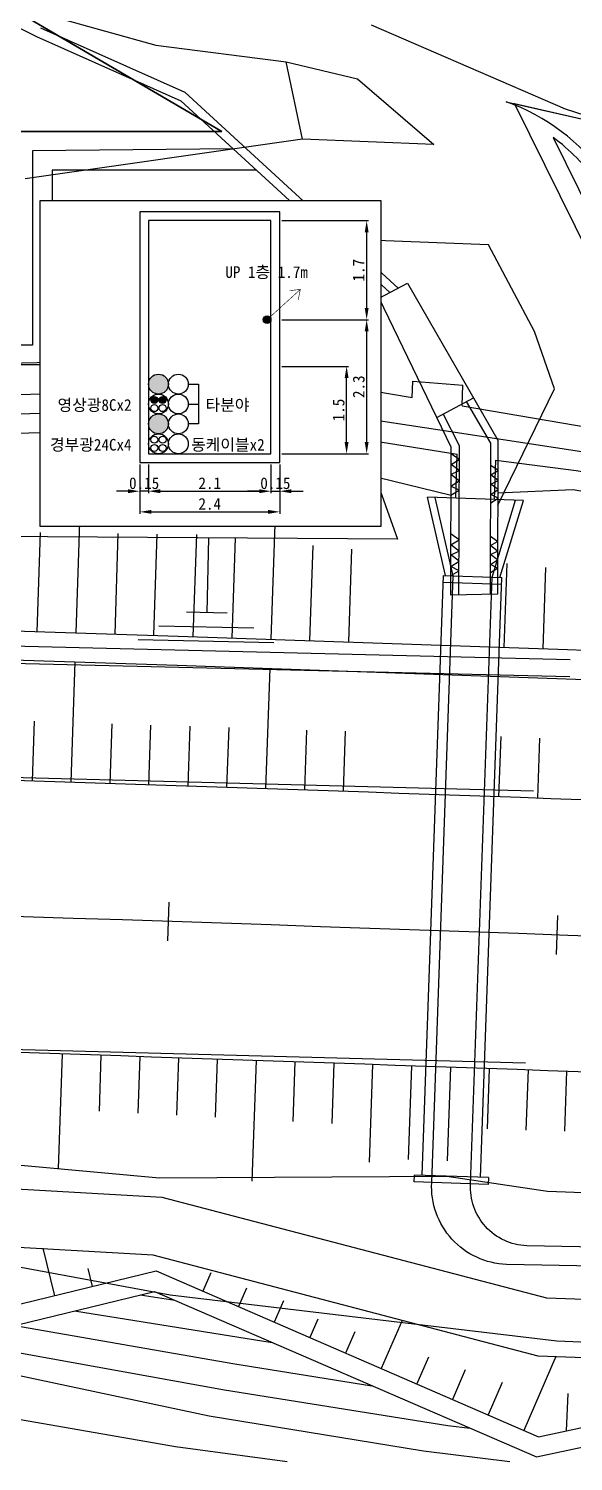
# Model space of a CAD drawing. Extents: x 138725554 to 138725746, y 217595093 to 217595228.
# Drawn here: x 138725650.9 to 138725678.9, y 217595100.9 to 217595174.7 of the extents above; entities that cross this region are included whole.
import ezdxf
from ezdxf.enums import TextEntityAlignment as Align

# ---------------------------------------------------------------- set-up
doc = ezdxf.new("R2010")
doc.units = 0
doc.header["$LTSCALE"] = 2
doc.header["$MEASUREMENT"] = 0
doc.layers.get('DEFPOINTS').update_dxf_attribs({"linetype": 'CONTINUOUS'})
for name, color, linetype in [('TX-LINE', 2, 'CONTINUOUS'), ('TZ-BASE', 253, 'CONTINUOUS'), ('TZ-DIMS', 1, 'CONTINUOUS'), ('TZ-LINE', 7, 'CONTINUOUS'), ('TZ-TEXT', 6, 'CONTINUOUS')]:
    doc.layers.add(name, color=color, linetype=linetype)
doc.styles.get("Standard").update_dxf_attribs({"font": 'GulimChe.ttf'})
doc.dimstyles.new('D200', dxfattribs={"dimscale": 0.2, "dimtxt": 3, "dimasz": 3, "dimexe": 0.5, "dimexo": 0.5, "dimgap": 0.5, "dimtad": 1, "dimdec": 0, "dimzin": 1, "dimdsep": 46, "dimlunit": 6, "dimtxsty": 'Standard', "dimcen": 1, "dimclrd": 1, "dimclre": 1, "dimclrt": 3, "dimadec": 0, "dimazin": 0, "dimtfac": 1, "dimtdec": 0, "dimtix": 1, "dimtmove": 2, "dimatfit": 3, "dimfxl": 0, "dimtvp": 2, "dimlwd": -1, "dimlwe": -1, "dimarcsym": 0})

# ---------------------------------------------------------------- blocks, each defined once
blk = doc.blocks.new('*D8')
at = {"layer": 'DEFPOINTS', "color": 0}
for p in [(138725663.793, 217595159.702), (138725668.265, 217595159.702), (138725663.793, 217595152.802)]:
    blk.add_point(p, dxfattribs=at)
at = {"layer": 'TZ-LINE', "color": 1}
for p, q in [((138725663.893, 217595159.702), (138725668.365, 217595159.702)), ((138725668.265, 217595153.402), (138725668.265, 217595159.102)), ((138725663.893, 217595152.802), (138725668.365, 217595152.802))]:
    blk.add_line(p, q, dxfattribs=at)
for points in [[(138725668.165, 217595159.102), (138725668.365, 217595159.102), (138725668.265, 217595159.702)], [(138725668.165, 217595153.402), (138725668.365, 217595153.402), (138725668.265, 217595152.802)]]:
    blk.add_solid(points, dxfattribs=at)
at = {"layer": 'TZ-LINE', "color": 3, "insert": (138725667.857, 217595156.252), "char_height": 0.6, "attachment_point": 5, "rotation": 90}
blk.add_mtext('2.3', dxfattribs=at)
blk = doc.blocks.new('*D9')
at = {"layer": 'DEFPOINTS', "color": 0}
for p in [(138725663.793, 217595164.802), (138725668.265, 217595164.802), (138725663.793, 217595159.702)]:
    blk.add_point(p, dxfattribs=at)
at = {"layer": 'TZ-LINE', "color": 1}
for p, q in [((138725663.893, 217595164.802), (138725668.365, 217595164.802)), ((138725668.265, 217595160.302), (138725668.265, 217595164.202)), ((138725663.893, 217595159.702), (138725668.365, 217595159.702))]:
    blk.add_line(p, q, dxfattribs=at)
for points in [[(138725668.165, 217595164.202), (138725668.365, 217595164.202), (138725668.265, 217595164.802)], [(138725668.165, 217595160.302), (138725668.365, 217595160.302), (138725668.265, 217595159.702)]]:
    blk.add_solid(points, dxfattribs=at)
at = {"layer": 'TZ-LINE', "color": 3, "insert": (138725667.857, 217595162.252), "char_height": 0.6, "attachment_point": 5, "rotation": 90}
blk.add_mtext('1.7', dxfattribs=at)
blk = doc.blocks.new('*D10')
at = {"layer": 'DEFPOINTS', "color": 0}
for p in [(138725663.793, 217595157.302), (138725667.232, 217595157.302), (138725663.793, 217595152.802)]:
    blk.add_point(p, dxfattribs=at)
at = {"layer": 'TZ-LINE', "color": 1}
for p, q in [((138725663.893, 217595157.302), (138725667.332, 217595157.302)), ((138725667.232, 217595153.402), (138725667.232, 217595156.702)), ((138725663.893, 217595152.802), (138725667.332, 217595152.802))]:
    blk.add_line(p, q, dxfattribs=at)
for points in [[(138725667.132, 217595156.702), (138725667.332, 217595156.702), (138725667.232, 217595157.302)], [(138725667.132, 217595153.402), (138725667.332, 217595153.402), (138725667.232, 217595152.802)]]:
    blk.add_solid(points, dxfattribs=at)
at = {"layer": 'TZ-LINE', "color": 3, "insert": (138725666.824, 217595155.052), "char_height": 0.6, "attachment_point": 5, "rotation": 90}
blk.add_mtext('1.5', dxfattribs=at)
blk = doc.blocks.new('*D11')
at = {"layer": 'DEFPOINTS', "color": 0}
for p in [(138725656.593, 217595152.352), (138725657.043, 217595152.352), (138725656.593, 217595150.873)]:
    blk.add_point(p, dxfattribs=at)
at = {"layer": 'TZ-LINE', "color": 1}
for p, q in [((138725656.593, 217595152.252), (138725656.593, 217595150.773)), ((138725657.043, 217595152.252), (138725657.043, 217595150.773)), ((138725655.993, 217595150.873), (138725655.393, 217595150.873)), ((138725657.043, 217595150.873), (138725656.593, 217595150.873)), ((138725657.643, 217595150.873), (138725658.243, 217595150.873))]:
    blk.add_line(p, q, dxfattribs=at)
for points in [[(138725655.993, 217595150.973), (138725655.993, 217595150.773), (138725656.593, 217595150.873)], [(138725657.643, 217595150.973), (138725657.643, 217595150.773), (138725657.043, 217595150.873)]]:
    blk.add_solid(points, dxfattribs=at)
at = {"layer": 'TZ-LINE', "color": 3, "insert": (138725656.818, 217595151.281), "char_height": 0.6, "attachment_point": 5}
blk.add_mtext('0.15', dxfattribs=at)
blk = doc.blocks.new('*D12')
at = {"layer": 'DEFPOINTS', "color": 0}
for p in [(138725657.043, 217595152.352), (138725663.343, 217595152.352), (138725663.343, 217595150.873)]:
    blk.add_point(p, dxfattribs=at)
at = {"layer": 'TZ-LINE', "color": 1}
for p, q in [((138725657.043, 217595152.252), (138725657.043, 217595150.773)), ((138725663.343, 217595152.252), (138725663.343, 217595150.773)), ((138725657.643, 217595150.873), (138725662.743, 217595150.873))]:
    blk.add_line(p, q, dxfattribs=at)
for points in [[(138725657.643, 217595150.973), (138725657.643, 217595150.773), (138725657.043, 217595150.873)], [(138725662.743, 217595150.973), (138725662.743, 217595150.773), (138725663.343, 217595150.873)]]:
    blk.add_solid(points, dxfattribs=at)
at = {"layer": 'TZ-LINE', "color": 3, "insert": (138725660.193, 217595151.281), "char_height": 0.6, "attachment_point": 5}
blk.add_mtext('2.1', dxfattribs=at)
blk = doc.blocks.new('*D13')
at = {"layer": 'DEFPOINTS', "color": 0}
for p in [(138725663.343, 217595152.352), (138725663.793, 217595152.352), (138725663.793, 217595150.873)]:
    blk.add_point(p, dxfattribs=at)
at = {"layer": 'TZ-LINE', "color": 1}
for p, q in [((138725663.343, 217595152.252), (138725663.343, 217595150.773)), ((138725663.793, 217595152.252), (138725663.793, 217595150.773)), ((138725662.743, 217595150.873), (138725662.143, 217595150.873)), ((138725663.343, 217595150.873), (138725663.793, 217595150.873)), ((138725664.393, 217595150.873), (138725664.993, 217595150.873))]:
    blk.add_line(p, q, dxfattribs=at)
for points in [[(138725662.743, 217595150.973), (138725662.743, 217595150.773), (138725663.343, 217595150.873)], [(138725664.393, 217595150.973), (138725664.393, 217595150.773), (138725663.793, 217595150.873)]]:
    blk.add_solid(points, dxfattribs=at)
at = {"layer": 'TZ-LINE', "color": 3, "insert": (138725663.568, 217595151.281), "char_height": 0.6, "attachment_point": 5}
blk.add_mtext('0.15', dxfattribs=at)
blk = doc.blocks.new('*D14')
at = {"layer": 'DEFPOINTS', "color": 0}
for p in [(138725656.593, 217595152.352), (138725663.793, 217595152.352), (138725663.793, 217595149.81)]:
    blk.add_point(p, dxfattribs=at)
at = {"layer": 'TZ-LINE', "color": 1}
for p, q in [((138725656.593, 217595152.252), (138725656.593, 217595149.71)), ((138725663.793, 217595152.252), (138725663.793, 217595149.71)), ((138725657.193, 217595149.81), (138725663.193, 217595149.81))]:
    blk.add_line(p, q, dxfattribs=at)
for points in [[(138725657.193, 217595149.91), (138725657.193, 217595149.71), (138725656.593, 217595149.81)], [(138725663.193, 217595149.91), (138725663.193, 217595149.71), (138725663.793, 217595149.81)]]:
    blk.add_solid(points, dxfattribs=at)
at = {"layer": 'TZ-LINE', "color": 3, "insert": (138725660.193, 217595150.217), "char_height": 0.6, "attachment_point": 5}
blk.add_mtext('2.4', dxfattribs=at)

msp = doc.modelspace()

# ---------------------------------------------------------------- linework, layer by layer
at = {"layer": 'TZ-BASE'}
for p, q in [((138725645.062, 217595177.435), (138725651.275, 217595174.277)), ((138725652.247, 217595175.278), (138725657.417, 217595173.836)), ((138725651.49, 217595174.728), (138725658.91, 217595171.42)), ((138725678.498, 217595170.534), (138725668.52, 217595174.872)), ((138725651.275, 217595174.277), (138725658.706, 217595170.964)), ((138725657.417, 217595173.836), (138725664.125, 217595172.984)), ((138725664.125, 217595172.984), (138725667.79, 217595172.098)), ((138725664.96, 217595169.005), (138725664.125, 217595172.984)), ((138725667.79, 217595172.098), (138725671.728, 217595168.724)), ((138725675.436, 217595170.922), (138725688.697, 217595167.899)), ((138725675.877, 217595170.832), (138725688.46, 217595167.93)), ((138725689.373, 217595167.08), (138725678.498, 217595170.534)), ((138725660.814, 217595169.385), (138725631.083, 217595169.396)), ((138725650.08, 217595169.396, 0), (138725660.428, 217595169.385)), ((138725664.96, 217595169.005), (138725650.704, 217595166.956)), ((138725661.4, 217595168.493), (138725651.08, 217595168.396, 0)), ((138725671.728, 217595168.724), (138725664.96, 217595169.005)), ((138725651.08, 217595168.396, 0), (138725651.08, 217595158.396, 0)), ((138725662.585, 217595167.396, 0), (138725652.08, 217595167.396, 0)), ((138725652.08, 217595167.396, 0), (138725652.08, 217595157.396, 0)), ((138725667.027, 217595163.852), (138725665.44, 217595160.776)), ((138725674.538, 217595163.555), (138725667.027, 217595163.852)), ((138725676.892, 217595159.104), (138725674.538, 217595163.555)), ((138725668.902, 217595160.806), (138725670.373, 217595161.582)), ((138725670.373, 217595161.582), (138725675.018, 217595153.501)), ((138725665.44, 217595160.776), (138725669.847, 217595148.399)), ((138725672.619, 217595153.134), (138725668.902, 217595160.806)), ((138725677.924, 217595156.148), (138725676.892, 217595159.104)), ((138725651.08, 217595158.396), (138725612.08, 217595158.396)), ((138725611.08, 217595157.396), (138725652.08, 217595157.396)), ((138725667.7, 217595157.752), (138725654.438, 217595157.752, 0)), ((138725667.7, 217595157.302), (138725654.438, 217595157.302, 0)), ((138725675.007, 217595150.162), (138725677.924, 217595156.148)), ((138725671.873, 217595154.672), (138725673.764, 217595155.682)), ((138725674.655, 217595153.339), (138725673.395, 217595155.485)), ((138725673.036, 217595153.204), (138725672.206, 217595154.85)), ((138725653.641, 217595153.919), (138725653.304, 217595143.587)), ((138725672.593, 217595145.513), (138725672.619, 217595153.134)), ((138725672.593, 217595145.513), (138725672.619, 217595153.134)), ((138725673.011, 217595145.522), (138725673.036, 217595153.204)), ((138725674.629, 217595145.557), (138725674.655, 217595153.339)), ((138725675.018, 217595153.501), (138725674.991, 217595145.565)), ((138725663.653, 217595152.632), (138725663.328, 217595143.25)), ((138725672.603, 217595152.253), (138725673.021, 217595152.506)), ((138725673.019, 217595151.934), (138725672.603, 217595152.253)), ((138725673.021, 217595152.506), (138725672.605, 217595152.8)), ((138725675.025, 217595151.938), (138725674.651, 217595152.203)), ((138725672.602, 217595151.733), (138725673.019, 217595151.934)), ((138725673.018, 217595151.413), (138725672.602, 217595151.733)), ((138725674.649, 217595151.711), (138725675.025, 217595151.938)), ((138725675.024, 217595151.423), (138725674.649, 217595151.711)), ((138725672.598, 217595150.668), (138725673.016, 217595150.921)), ((138725672.6, 217595151.135), (138725673.018, 217595151.413)), ((138725673.016, 217595150.921), (138725672.6, 217595151.135)), ((138725674.646, 217595150.704), (138725675.022, 217595150.954)), ((138725675.021, 217595150.511), (138725674.646, 217595150.704)), ((138725674.648, 217595151.242), (138725675.024, 217595151.423)), ((138725675.022, 217595150.954), (138725674.648, 217595151.242)), ((138725672.317, 217595146.532, 0), (138725671.387, 217595150.567, 0)), ((138725676.327, 217595150.393, 0), (138725671.387, 217595150.567, 0)), ((138725672.716, 217595146.518, 0), (138725671.786, 217595150.553, 0)), ((138725674.645, 217595150.283), (138725675.021, 217595150.511)), ((138725674.715, 217595146.447, 0), (138725675.927, 217595150.407, 0)), ((138725675.115, 217595146.433, 0), (138725676.327, 217595150.393, 0)), ((138725669.847, 217595148.399), (138725553.899, 217595149.2)), ((138725651.471, 217595148.741), (138725651.305, 217595143.653)), ((138725655.471, 217595148.691), (138725655.303, 217595143.522)), ((138725657.472, 217595148.666), (138725657.302, 217595143.457)), ((138725659.512, 217595148.641), (138725659.33, 217595143.389)), ((138725673.02, 217595148.365), (138725672.604, 217595148.659)), ((138725675, 217595148.291), (138725674.639, 217595148.547)), ((138725661.507, 217595148.454), (138725661.329, 217595143.32)), ((138725665.497, 217595148.08), (138725665.327, 217595143.181)), ((138725667.491, 217595147.893), (138725667.326, 217595143.112)), ((138725672.6, 217595147.592), (138725673.018, 217595147.793)), ((138725672.602, 217595148.113), (138725673.02, 217595148.365)), ((138725673.018, 217595147.793), (138725672.602, 217595148.113)), ((138725674.636, 217595147.62), (138725674.999, 217595147.794)), ((138725674.637, 217595148.072), (138725675, 217595148.291)), ((138725674.999, 217595147.794), (138725674.637, 217595148.072)), ((138725672.598, 217595146.994), (138725673.016, 217595147.272)), ((138725673.016, 217595147.272), (138725672.6, 217595147.592)), ((138725674.634, 217595147.1), (138725674.997, 217595147.341)), ((138725674.996, 217595146.914), (138725674.634, 217595147.1)), ((138725674.997, 217595147.341), (138725674.636, 217595147.62)), ((138725675.47, 217595147.145), (138725675.321, 217595142.834)), ((138725671.127, 217595115.655, 0), (138725672.217, 217595146.535, 0)), ((138725671.614, 217595115.287, 0), (138725672.716, 217595146.518, 0)), ((138725672.217, 217595146.535, 0), (138725675.215, 217595146.43, 0)), ((138725672.597, 217595146.527), (138725673.015, 217595146.78)), ((138725673.015, 217595146.78), (138725672.598, 217595146.994)), ((138725673.613, 217595115.217, 0), (138725674.715, 217595146.447, 0)), ((138725674.125, 217595115.549, 0), (138725675.215, 217595146.43, 0)), ((138725674.125, 217595115.549, 0), (138725675.215, 217595146.43, 0)), ((138725674.633, 217595146.694), (138725674.996, 217595146.914)), ((138725677.465, 217595146.948), (138725677.32, 217595142.765)), ((138725672.204, 217595146.186, 0), (138725675.203, 217595146.08, 0)), ((138725674.991, 217595145.565), (138725672.593, 217595145.513)), ((138725614.04, 217595143.78), (138725678.725, 217595142.21)), ((138725614.022, 217595142.896), (138725678.707, 217595141.326)), ((138725653.255, 217595142.088), (138725653.053, 217595135.891)), ((138725663.276, 217595141.751), (138725663.061, 217595135.555)), ((138725651.154, 217595139.031), (138725651.054, 217595135.957)), ((138725655.152, 217595138.902), (138725655.051, 217595135.826)), ((138725657.151, 217595138.837), (138725657.05, 217595135.761)), ((138725659.17, 217595138.772), (138725659.063, 217595135.694)), ((138725661.169, 217595138.708), (138725661.062, 217595135.624)), ((138725665.167, 217595138.579), (138725665.06, 217595135.486)), ((138725667.166, 217595138.515), (138725667.059, 217595135.416)), ((138725675.161, 217595138.237), (138725675.054, 217595135.139)), ((138725677.16, 217595138.154), (138725677.053, 217595135.07)), ((138725616.812, 217595137.03), (138725676.843, 217595135.442)), ((138725658.094, 217595129.719), (138725658.026, 217595127.72)), ((138725678.084, 217595129.027), (138725678.012, 217595127.029)), ((138725616.41, 217595123.036), (138725676.441, 217595121.448)), ((138725652.596, 217595121.899), (138725652.403, 217595115.998)), ((138725654.595, 217595121.834), (138725654.501, 217595118.955)), ((138725656.594, 217595121.768), (138725656.498, 217595118.849)), ((138725658.578, 217595121.702), (138725658.476, 217595118.745)), ((138725660.577, 217595121.633), (138725660.473, 217595118.64)), ((138725662.576, 217595121.563), (138725662.361, 217595115.36)), ((138725664.575, 217595121.494), (138725664.468, 217595118.429)), ((138725666.573, 217595121.425), (138725666.466, 217595118.324)), ((138725668.572, 217595121.355), (138725668.398, 217595116.332)), ((138725670.571, 217595121.286), (138725670.404, 217595116.471)), ((138725672.57, 217595121.217), (138725672.403, 217595116.402)), ((138725674.569, 217595121.148), (138725674.461, 217595118.049)), ((138725676.567, 217595121.078), (138725676.46, 217595117.985)), ((138725678.552, 217595121.008), (138725678.439, 217595117.923)), ((138725670.715, 217595115.319, 0), (138725670.727, 217595115.669, 0)), ((138725674.513, 217595115.185, 0), (138725670.715, 217595115.319, 0)), ((138725674.525, 217595115.535, 0), (138725670.727, 217595115.669, 0)), ((138725674.525, 217595115.535, 0), (138725674.513, 217595115.185, 0)), ((138725656.607, 217595109.498), (138725658.405, 217595109.219)), ((138725653.239, 217595108.678), (138725663.396, 217595107.054)), ((138725650.164, 217595107.929), (138725661.38, 217595105.967)), ((138725644.611, 217595106.576), (138725660.165, 217595103.274)), ((138725646.958, 217595107.148), (138725660.953, 217595104.608)), ((138725661.38, 217595105.967), (138725668.536, 217595104.824)), ((138725639.092, 217595105.061), (138725658.438, 217595101.699)), ((138725660.953, 217595104.608), (138725672.436, 217595102.77)), ((138725660.165, 217595103.274), (138725671.186, 217595101.463)), ((138725672.436, 217595102.77), (138725673.585, 217595102.634)), ((138725658.438, 217595101.699), (138725664.183, 217595100.929)), ((138725671.186, 217595101.463), (138725675.637, 217595100.929))]:
    msp.add_line(p, q, dxfattribs=at)
at = {"layer": 'TZ-BASE', "ltscale": 4}
for p, q in [((138725669.882, 217595161.323), (138725658.91, 217595171.42)), ((138725669.463, 217595161.102), (138725658.706, 217595170.964))]:
    msp.add_line(p, q, dxfattribs=at)
at = {"layer": 'TZ-BASE'}
for points in [[(138725632.8, 217595185.807), (138725634.192, 217595181.695), (138725633.741, 217595177.55), (138725631.083, 217595174.833), (138725631.083, 217595169.396), (138725660.814, 217595169.385), (138725632.8, 217595185.807), (138725634.192, 217595181.695)], [(138725632.8, 217595185.807), (138725660.814, 217595169.385)], [(138725673.174, 217595155.274), (138725679.011, 217595154.273), (138725684.51, 217595153.339), (138725675.877, 217595170.832)], [(138725673.174, 217595155.274), (138725679.011, 217595154.273), (138725684.51, 217595153.339), (138725675.877, 217595170.832)], [(138725677.854, 217595169.086), (138725686.302, 217595151.966)], [(138725616.092, 217595157.463), (138725638.926, 217595157.224), (138725659.064, 217595157.667), (138725669.491, 217595155.893)], [(138725616.092, 217595157.463), (138725638.926, 217595157.224), (138725659.064, 217595157.667), (138725669.491, 217595155.893)], [(138725615.941, 217595156.068), (138725638.817, 217595155.666), (138725659.072, 217595156.012), (138725672.824, 217595153.907)], [(138725669.491, 217595155.893), (138725670.613, 217595155.697)], [(138725669.491, 217595155.893), (138725670.613, 217595155.697)], [(138725670.613, 217595155.697), (138725670.642, 217595156.546)], [(138725670.613, 217595155.697), (138725670.642, 217595156.546)], [(138725670.642, 217595156.546), (138725673.211, 217595156.338)], [(138725670.642, 217595156.546), (138725673.211, 217595156.338)], [(138725673.174, 217595155.294), (138725673.211, 217595156.338)], [(138725673.174, 217595155.294), (138725673.211, 217595156.338)], [(138725615.923, 217595155.068), (138725638.817, 217595154.666), (138725659.005, 217595155.01), (138725672.922, 217595152.78)], [(138725615.906, 217595154.068), (138725638.817, 217595153.665), (138725658.937, 217595154.009), (138725672.609, 217595150.668)], [(138725672.824, 217595153.907), (138725679.209, 217595152.93), (138725686.258, 217595151.725)], [(138725674.913, 217595152.475), (138725679.049, 217595151.943), (138725686.089, 217595150.739)], [(138725674.989, 217595150.791), (138725678.889, 217595150.956), (138725681.635, 217595150.486)], [(138725660.123, 217595148.466), (138725660.038, 217595144.635)], [(138725615.3, 217595144.793), (138725638.522, 217595144.07), (138725658.57, 217595143.415), (138725678.587, 217595142.721), (138725686.779, 217595142.421)], [(138725658.991, 217595144.658), (138725661.085, 217595144.612)], [(138725657.578, 217595143.949), (138725662.465, 217595143.841)], [(138725615.202, 217595143.295), (138725638.476, 217595142.571), (138725658.518, 217595141.916), (138725678.532, 217595141.222), (138725686.724, 217595140.922)], [(138725656.514, 217595143.232), (138725663.495, 217595143.077)], [(138725693.787, 217595108.741), (138725677.528, 217595109.338), (138725657.75, 217595114.513), (138725617.466, 217595116.819), (138725583.967, 217595107.414)], [(138725613.494, 217595117.121), (138725637.702, 217595117.342), (138725657.603, 217595115.522), (138725657.603, 217595115.522)], [(138725657.603, 217595115.522), (138725672.389, 217595115.611)], [(138725672.389, 217595115.611), (138725677.565, 217595114.84), (138725695.478, 217595114.174)], [(138725693.677, 217595105.743), (138725677.088, 217595106.352), (138725657.28, 217595111.535), (138725617.794, 217595113.795), (138725584.777, 217595104.526)], [(138725618.38, 217595113.605), (138725638.343, 217595113.182), (138725658.163, 217595109.504), (138725678.051, 217595107.133), (138725698.034, 217595106.29), (138725716.78, 217595106.778)], [(138725651.608, 217595111.912), (138725652.206, 217595109.455)], [(138725584.777, 217595104.526), (138725604.947, 217595106.678), (138725617.229, 217595106.74), (138725637.302, 217595105.825), (138725657.436, 217595110.729), (138725677.101, 217595102.198), (138725677.101, 217595102.198), (138725693.677, 217595105.743)], [(138725653.925, 217595110.851), (138725654.149, 217595109.929)], [(138725660.247, 217595110.633), (138725659.837, 217595109.688)], [(138725662.082, 217595109.837), (138725661.672, 217595108.892)], [(138725663.979, 217595109.185), (138725663.506, 217595108.096)], [(138725665.751, 217595108.245), (138725665.341, 217595107.3)], [(138725670.085, 217595108.184), (138725669.011, 217595105.708)], [(138725667.648, 217595107.593), (138725667.176, 217595106.504)], [(138725671.443, 217595106.288), (138725670.846, 217595104.912)], [(138725677.996, 217595106.318), (138725676.35, 217595102.524)], [(138725673.34, 217595105.636), (138725672.68, 217595104.116)], [(138725675.237, 217595104.984), (138725674.515, 217595103.32)], [(138725678.615, 217595104.418), (138725678.52, 217595102.502)]]:
    msp.add_lwpolyline(points, dxfattribs=at)
at = {"layer": 'TZ-BASE', "elevation": 0}
msp.add_lwpolyline([(138725632.8, 217595185.807), (138725634.192, 217595181.695), (138725633.741, 217595177.55), (138725631.083, 217595174.833), (138725631.083, 217595169.396), (138725660.814, 217595169.385)], close=True, dxfattribs=at)
for points in [[(138725672.844, 217595150.516), (138725672.922, 217595152.78)], [(138725674.842, 217595150.445), (138725674.913, 217595152.475)]]:
    msp.add_lwpolyline(points, dxfattribs=at)
at = {"layer": 'TZ-BASE'}
for points in [[(138725716.78, 217595133.579, 0.002499), (138725616.811, 217595137.024)], [(138725716.78, 217595119.568, 0.002513), (138725616.41, 217595123.029)], [(138725606.111, 217595116.139), (138725602.459, 217595115.604), (138725582.771, 217595108.026), (138725583.984, 217595103.436), (138725605.002, 217595105.678), (138725617.209, 217595105.74), (138725637.4, 217595104.819), (138725657.346, 217595109.678), (138725676.997, 217595101.154), (138725693.994, 217595104.788), (138725697.607, 217595107.51), (138725704.221, 217595107.168, 0.217155), (138725708.695, 217595100.929, 0.217155)], [(138725606.111, 217595116.139), (138725602.459, 217595115.604), (138725582.771, 217595108.026), (138725583.984, 217595103.436), (138725605.002, 217595105.678), (138725617.209, 217595105.74), (138725637.4, 217595104.819), (138725657.346, 217595109.678), (138725676.997, 217595101.154), (138725693.994, 217595104.788), (138725697.607, 217595107.51), (138725704.221, 217595107.168, 0.217155), (138725708.695, 217595100.929, 0.217155)]]:
    msp.add_lwpolyline(points, format="xyb", dxfattribs=at)
at = {"layer": 'TZ-BASE', "elevation": 0}
for points in [[(138725695.359, 217595110.684), (138725675.461, 217595111.066, -0.419909), (138725671.614, 217595115.287)], [(138725696.395, 217595111.649), (138725676.497, 217595112.03, -0.42189), (138725673.613, 217595115.217)]]:
    msp.add_lwpolyline(points, format="xyb", dxfattribs=at)
at = {"layer": 'TZ-BASE'}
for centre, radius, start, end in [((138725671.939, 217595161.014), 10.507, 35.32215, 70.56118), ((138725671.939, 217595161.014), 10.007, 35.32215, 53.76941), ((138725322.223, 217585134.361), 10000, 87.738769, 88.6724784)]:
    msp.add_arc(centre, radius, start, end, dxfattribs=at)

# ---------------------------------------------------------------- next in the draw order: wipeouts: each hides what was drawn before it
msp.add_wipeout([(138725651.478, 217595165.84), (138725651.478, 217595149.051), (138725668.996, 217595149.051), (138725668.996, 217595165.84)]).dxf.layer = 'TX-LINE'

# ---------------------------------------------------------------- next in the draw order: hatches: boundary and pattern name
at = {"layer": 'TZ-LINE'}
h = msp.add_hatch(color=256, dxfattribs=at)
h.dxf.hatch_style = 1
h.paths.add_polyline_path([(138725662.943, 217595159.702, 1), (138725663.343, 217595159.702, 1)])
h = msp.add_hatch(color=256, dxfattribs=at)
h.dxf.hatch_style = 1
h.paths.add_polyline_path([(138725658.067, 217595154.338, 1), (138725657.043, 217595154.338, 1)])
h.paths.add_polyline_path([(138725657.043, 217595156.386, 1), (138725658.067, 217595156.386, 1)])
h = msp.add_hatch(color=256, dxfattribs=at)
h.dxf.hatch_style = 1
h.paths.add_polyline_path([(138725657.166, 217595155.573, -1), (138725657.526, 217595155.573, -1)])
h = msp.add_hatch(color=256, dxfattribs=at)
h.dxf.hatch_style = 1
h.paths.add_polyline_path([(138725657.944, 217595155.573, 1), (138725657.585, 217595155.573, 1)])

# ---------------------------------------------------------------- next in the draw order: linework, layer by layer
at = {"layer": 'TZ-DIMS'}
for points in [[(138725659.091, 217595156.386), (138725659.613, 217595156.386), (138725659.613, 217595154.338), (138725659.091, 217595154.338)], [(138725659.091, 217595155.362), (138725659.613, 217595155.362)]]:
    msp.add_lwpolyline(points, dxfattribs=at)
at = {"layer": 'TZ-LINE'}
for points in [[(138725656.593, 217595152.352), (138725663.793, 217595152.352), (138725663.793, 217595165.252), (138725656.593, 217595165.252)], [(138725657.043, 217595152.802), (138725663.343, 217595152.802), (138725663.343, 217595164.802), (138725657.043, 217595164.802)]]:
    msp.add_lwpolyline(points, close=True, dxfattribs=at)
at = {"layer": 'TZ-LINE', "const_width": 0.03}
for points in [[(138725663.143, 217595159.702), (138725664.853, 217595161.262)], [(138725664.303, 217595161.2), (138725664.853, 217595161.262), (138725664.741, 217595160.72)]]:
    msp.add_lwpolyline(points, dxfattribs=at)
at = {"layer": 'TZ-LINE'}
msp.add_circle((138725663.143, 217595159.702), 0.2, dxfattribs=at)
at = {"layer": 'TZ-LINE', "ltscale": 2}
for centre, radius in [((138725657.555, 217595156.386), 0.512), ((138725658.579, 217595156.386), 0.512), ((138725657.555, 217595155.362), 0.512), ((138725658.579, 217595155.362), 0.512), ((138725657.346, 217595155.573), 0.18), ((138725657.346, 217595155.151), 0.18), ((138725657.764, 217595155.573), 0.18), ((138725657.764, 217595155.151), 0.18), ((138725657.555, 217595154.338), 0.512), ((138725658.579, 217595154.338), 0.512), ((138725657.555, 217595153.314), 0.512), ((138725657.346, 217595153.525), 0.18), ((138725657.764, 217595153.525), 0.18), ((138725658.579, 217595153.314), 0.512), ((138725657.346, 217595153.103), 0.18), ((138725657.764, 217595153.103), 0.18)]:
    msp.add_circle(centre, radius, dxfattribs=at)
at = {"layer": 'TZ-TEXT'}
msp.add_lwpolyline([(138725651.478, 217595165.84), (138725668.996, 217595165.84), (138725668.996, 217595149.051), (138725651.478, 217595149.051)], close=True, dxfattribs=at)

# ---------------------------------------------------------------- next in the draw order: texts
at = {"layer": 'TZ-DIMS', "char_height": 0.6}
for s, insert, attachment_point in [('영상광8Cx2', (138725656.172, 217595154.95), 9), ('타분야', (138725659.975, 217595154.95), 7), ('경부광24Cx4', (138725656.172, 217595152.902), 9), ('동케이블x2', (138725659.232, 217595152.902), 7)]:
    msp.add_mtext(s, dxfattribs=dict(at, insert=insert, attachment_point=attachment_point))
at = {"layer": 'TZ-TEXT'}
msp.add_text('UP 1층 1.7m', height=0.6, rotation=359.94818, dxfattribs=at).set_placement((138725663.118, 217595162.163, 0), align=Align.MIDDLE)

# ---------------------------------------------------------------- next in the draw order: dimensions: what is measured, and where the dimension line sits
at = {"layer": 'TZ-LINE'}
for base, p1, p2, text, picture, middle in [((138725668.265, 217595164.802), (138725663.793, 217595159.702), (138725663.793, 217595164.802), '1.7', '*D9', (138725667.857, 217595162.252)), ((138725668.265, 217595159.702), (138725663.793, 217595152.802), (138725663.793, 217595159.702), '2.3', '*D8', (138725667.857, 217595156.252)), ((138725667.232, 217595157.302), (138725663.793, 217595152.802), (138725663.793, 217595157.302), '1.5', '*D10', (138725666.824, 217595155.052))]:
    dim = msp.add_linear_dim(base=base, p1=p1, p2=p2, angle=90, text=text, dimstyle='D200', dxfattribs=at)
    dim.commit()
    dim.dimension.update_dxf_attribs({"geometry": picture, "text_midpoint": middle})
for base, p1, p2, text, picture, middle in [((138725656.593, 217595150.873), (138725657.043, 217595152.352), (138725656.593, 217595152.352), '0.15', '*D11', (138725656.818, 217595151.281)), ((138725663.793, 217595149.81), (138725656.593, 217595152.352), (138725663.793, 217595152.352), '2.4', '*D14', (138725660.193, 217595150.217)), ((138725663.343, 217595150.873), (138725657.043, 217595152.352), (138725663.343, 217595152.352), '2.1', '*D12', (138725660.193, 217595151.281)), ((138725663.793, 217595150.873), (138725663.343, 217595152.352), (138725663.793, 217595152.352), '0.15', '*D13', (138725663.568, 217595151.281))]:
    dim = msp.add_linear_dim(base=base, p1=p1, p2=p2, text=text, dimstyle='D200', dxfattribs=at)
    dim.commit()
    dim.dimension.update_dxf_attribs({"geometry": picture, "text_midpoint": middle})

doc.saveas('drawing.dxf')
